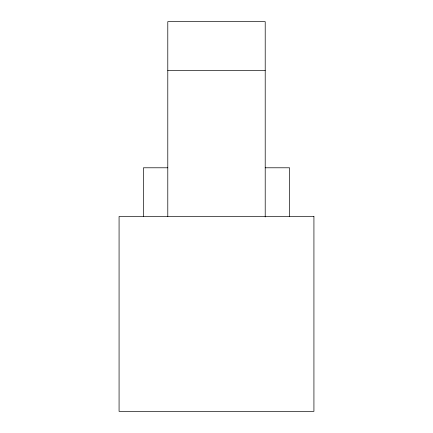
<?xml version="1.0" encoding="UTF-8"?>
<svg xmlns="http://www.w3.org/2000/svg" width="433" height="433" viewBox="0 0 433 433"><rect width="100%" height="100%" fill="white"/><g stroke="black" fill="none" stroke-linecap="round" stroke-linejoin="round"><path stroke-width="0.65" d="M167.787 70.362L265.212 70.362M167.787 167.787L143.431 167.787L143.431 216.5M265.212 167.787L289.569 167.787L289.569 216.5M265.212 216.949L265.212 21.65L167.787 21.65L167.787 216.5M313.925 216.5L119.075 216.5L119.075 411.35L313.925 411.35L313.925 216.5"/></g></svg>
